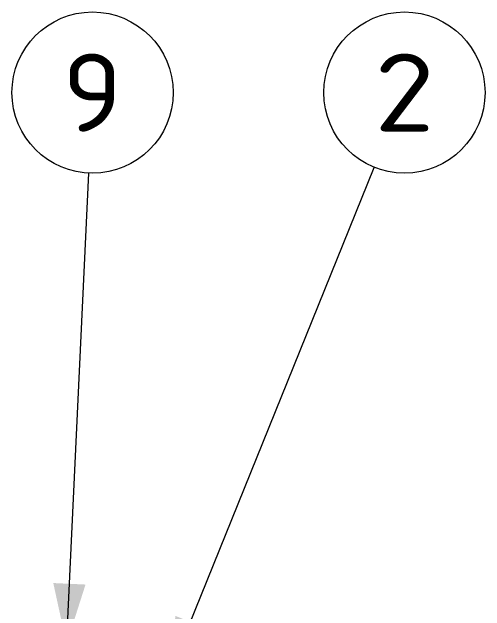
# Model space of a CAD drawing. Extents: x 23 to 587, y 4 to 413.
# Drawn here: x 119.67 to 134.84, y 249.91 to 269.1 of the extents above; entities that cross this region are included whole.
import ezdxf
from ezdxf.enums import TextEntityAlignment as Align

# ---------------------------------------------------------------- set-up
doc = ezdxf.new("R2010")
doc.units = 0
doc.layers.get('0').update_dxf_attribs({"lineweight": 13})
doc.styles.get("Standard").update_dxf_attribs({"font": 'isocp.shx'})

# ---------------------------------------------------------------- blocks, each defined once
blk = doc.blocks.new('BLOCK6906')
at = {"color": 7, "lineweight": 13}
blk.add_line((69.993, 67.333), (83.228, 100.045), dxfattribs=at)
blk.add_circle((85.166, 104.834), 5.166, dxfattribs=at)
blk.add_solid([(70.482, 71.303), (69.993, 67.333), (72.402, 70.526)], dxfattribs=at)
blk.add_text('2', height=5, dxfattribs=at).set_placement((83.224, 102.334), (87.108, 102.334), align=Align.FIT)
blk = doc.blocks.new('BLOCK6909')
at = {"color": 7, "lineweight": 13}
blk.add_line((63.5, 69.5), (64.923, 99.674), dxfattribs=at)
blk.add_circle((65.166, 104.834), 5.166, dxfattribs=at)
blk.add_solid([(62.648, 73.408), (63.5, 69.5), (64.716, 73.311)], dxfattribs=at)
blk.add_text('9', height=5, dxfattribs=at).set_placement((63.224, 102.334), (67.108, 102.334), align=Align.FIT)

msp = doc.modelspace()

# ---------------------------------------------------------------- block references
at = {"lineweight": 0, "xscale": 0.5, "yscale": 0.5, "zscale": 0.5}
for name in ['BLOCK6909', 'BLOCK6906']:
    msp.add_blockref(name, (89.6743, 214.1001), dxfattribs=at)

doc.saveas('drawing.dxf')
